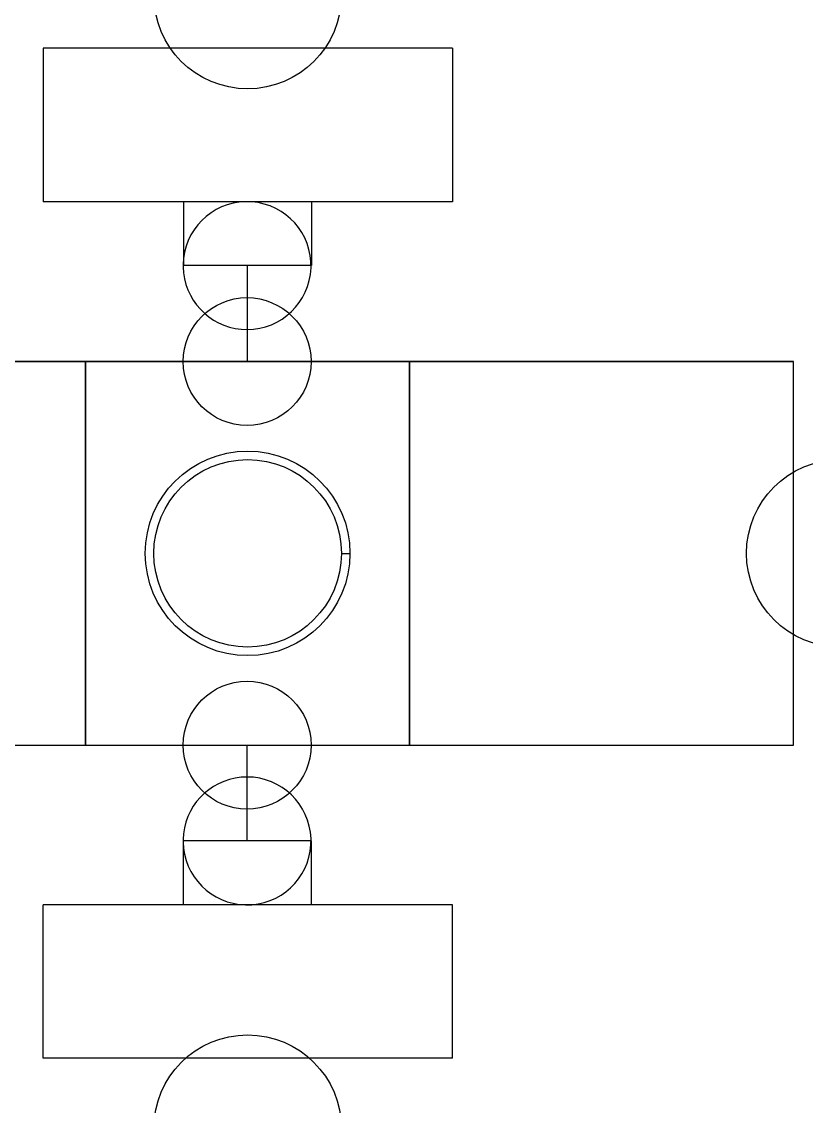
# Model space of a CAD drawing. Header units: millimetres. Extents: x -12.5 to 12.5, y -20 to 24.
# Drawn here: x -2.65 to 6.55, y -6.49 to 6.24 of the extents above; entities that cross this region are included whole.
import ezdxf

# ---------------------------------------------------------------- set-up
doc = ezdxf.new("R2010")
doc.units = ezdxf.units.MM

msp = doc.modelspace()

# ---------------------------------------------------------------- linework, layer by layer
for p, q in [((-2.399, 5.926), (-2.399, 4.126)), ((2.401, 5.926), (-2.399, 5.926)), ((-2.399, 5.926, -5.9), (-2.399, 4.126, -5.9)), ((-2.399, 5.926, -5.9), (-2.399, 5.926)), ((-2.399, 5.926), (-2.399, 4.126)), ((2.401, 5.926), (-2.399, 5.926)), ((-2.399, 5.926, -5.9), (-2.399, 5.926)), ((2.401, 5.926, -5.9), (-2.399, 5.926, -5.9)), ((2.401, 5.926, -5.9), (-2.399, 5.926, -5.9)), ((-2.399, 5.926, -5.9), (-2.399, 4.126, -5.9)), ((2.401, 5.926), (2.401, 4.126)), ((2.401, 5.926, -5.9), (2.401, 5.926)), ((2.401, 5.926, -5.9), (2.401, 4.126, -5.9)), ((2.401, 5.926), (2.401, 4.126)), ((2.401, 5.926, -5.9), (2.401, 5.926)), ((2.401, 5.926, -5.9), (2.401, 4.126, -5.9)), ((-0.751, 4.126), (-2.399, 4.126)), ((-2.399, 4.126, -5.9), (-2.399, 4.126)), ((2.401, 4.126, -5.9), (-2.399, 4.126, -5.9)), ((-2.399, 4.126, -5.9), (-2.399, 4.126)), ((-0.751, 4.126), (-2.399, 4.126)), ((2.401, 4.126, -5.9), (-2.399, 4.126, -5.9)), ((-0.751, 4.126), (-0.751, 3.376)), ((-0.751, 4.126, -5.25), (-0.751, 4.126)), ((0.749, 4.126, -5.25), (-0.751, 4.126, -5.25)), ((-0.751, 4.126, -5.25), (-0.751, 3.376, -5.25)), ((-0.751, 4.126, -5.25), (-0.751, 4.126)), ((-0.751, 4.126), (-0.751, 3.376)), ((0.749, 4.126, -5.25), (-0.751, 4.126, -5.25)), ((-0.751, 4.126, -5.25), (-0.751, 3.376, -5.25)), ((2.401, 4.126), (0.749, 4.126)), ((0.749, 4.126), (0.749, 3.376)), ((2.401, 4.126), (0.749, 4.126)), ((0.749, 4.126, -5.25), (0.749, 4.126)), ((0.749, 4.126, -5.25), (0.749, 3.376, -5.25)), ((0.749, 4.126), (0.749, 3.376)), ((0.749, 4.126, -5.25), (0.749, 4.126)), ((0.749, 4.126, -5.25), (0.749, 3.376, -5.25)), ((2.401, 4.126, -5.9), (2.401, 4.126)), ((2.401, 4.126, -5.9), (2.401, 4.126)), ((0.749, 3.376), (-0.751, 3.376)), ((-0.751, 3.376, -4.417), (-0.751, 3.376)), ((-0.751, 3.376, -4.583), (-0.751, 3.376, -4.417)), ((-0.751, 3.376, -5.25), (-0.751, 3.376, -4.583)), ((0.749, 3.376), (-0.751, 3.376)), ((-0.751, 3.376, -4.417), (-0.751, 3.376)), ((-0.006, 3.376, -5.25), (-0.751, 3.376, -5.25)), ((-0.006, 3.376, -5.25), (-0.751, 3.376, -5.25)), ((-0.751, 3.376, -5.25), (-0.751, 3.376, -4.583)), ((-0.751, 3.376, -4.583), (-0.751, 3.376, -4.417)), ((0.749, 3.376, -5.25), (-0.006, 3.376, -5.25)), ((-0.006, 3.376, -5.25), (-0.006, 2.25, -5.25)), ((-0.006, 3.376, -5.25), (-0.006, 2.25, -5.25)), ((0.749, 3.376, -5.25), (-0.006, 3.376, -5.25)), ((0.749, 3.376, -5.25), (0.749, 3.376)), ((0.749, 3.376, -5.25), (0.749, 3.376)), ((-6.4, 2.25), (-1.9, 2.25)), ((6.4, 2.25, -6.5), (-6.4, 2.25, -6.5)), ((6.4, 2.25, -6.5), (-6.4, 2.25, -6.5)), ((-6.4, 2.25), (-1.9, 2.25)), ((-1.9, -2.25), (-1.9, 2.25)), ((-1.9, 2.25, -2.05), (1.9, 2.25, -2.05)), ((-1.9, 2.25, -2.05), (-1.9, 2.25)), ((-1.9, -2.25), (-1.9, 2.25)), ((-1.9, 2.25, -2.05), (-1.9, 2.25)), ((-1.9, 2.25, -2.05), (-1.9, -2.25, -2.05)), ((-1.9, 2.25, -2.05), (1.9, 2.25, -2.05)), ((-1.9, 2.25, -2.05), (-1.9, -2.25, -2.05)), ((1.9, 2.25), (6.4, 2.25)), ((1.9, -2.25), (1.9, 2.25)), ((1.9, 2.25), (6.4, 2.25)), ((1.9, 2.25, -2.05), (1.9, 2.25)), ((1.9, 2.25, -2.05), (1.9, -2.25, -2.05)), ((1.9, 2.25, -2.05), (1.9, 2.25)), ((1.9, -2.25), (1.9, 2.25)), ((1.9, 2.25, -2.05), (1.9, -2.25, -2.05)), ((6.4, -2.25), (6.4, 2.25)), ((6.4, -2.25, -6.5), (6.4, 2.25, -6.5)), ((6.4, 2.25, -6.5), (6.4, 2.25)), ((6.4, -2.25), (6.4, 2.25)), ((6.4, 2.25, -6.5), (6.4, 2.25)), ((6.4, -2.25, -6.5), (6.4, 2.25, -6.5)), ((-6.4, -2.25), (-1.9, -2.25)), ((-6.4, -2.25, -6.5), (6.4, -2.25, -6.5)), ((-6.4, -2.25, -6.5), (6.4, -2.25, -6.5)), ((-6.4, -2.25), (-1.9, -2.25)), ((-1.9, -2.25, -2.05), (-1.9, -2.25)), ((-1.9, -2.25, -2.05), (-1.9, -2.25)), ((-1.9, -2.25, -2.05), (1.9, -2.25, -2.05)), ((-1.9, -2.25, -2.05), (1.9, -2.25, -2.05)), ((-0.006, -3.374, -5.25), (-0.006, -2.25, -5.25)), ((-0.006, -3.374, -5.25), (-0.006, -2.25, -5.25)), ((1.9, -2.25), (6.4, -2.25)), ((1.9, -2.25, -2.05), (1.9, -2.25)), ((1.9, -2.25), (6.4, -2.25)), ((1.9, -2.25, -2.05), (1.9, -2.25)), ((6.4, -2.25, -6.5), (6.4, -2.25)), ((6.4, -2.25, -6.5), (6.4, -2.25)), ((-0.751, -4.124), (-0.751, -3.374)), ((0.749, -3.374), (-0.751, -3.374)), ((-0.751, -4.124, -5.25), (-0.751, -3.374, -5.25)), ((-0.751, -3.374, -5.25), (-0.751, -3.374, -4.583)), ((-0.751, -3.374, -4.583), (-0.751, -3.374, -4.417)), ((-0.751, -3.374, -4.417), (-0.751, -3.374)), ((-0.751, -4.124), (-0.751, -3.374)), ((0.749, -3.374), (-0.751, -3.374)), ((-0.751, -3.374, -4.417), (-0.751, -3.374)), ((-0.006, -3.374, -5.25), (-0.751, -3.374, -5.25)), ((-0.751, -4.124, -5.25), (-0.751, -3.374, -5.25)), ((-0.751, -3.374, -5.25), (-0.751, -3.374, -4.583)), ((-0.006, -3.374, -5.25), (-0.751, -3.374, -5.25)), ((-0.751, -3.374, -4.583), (-0.751, -3.374, -4.417)), ((0.749, -3.374, -5.25), (-0.006, -3.374, -5.25)), ((0.749, -3.374, -5.25), (-0.006, -3.374, -5.25)), ((0.749, -4.124), (0.749, -3.374)), ((0.749, -3.374, -5.25), (0.749, -3.374)), ((0.749, -4.124, -5.25), (0.749, -3.374, -5.25)), ((0.749, -4.124), (0.749, -3.374)), ((0.749, -3.374, -5.25), (0.749, -3.374)), ((0.749, -4.124, -5.25), (0.749, -3.374, -5.25)), ((-2.399, -5.924), (-2.399, -4.124)), ((-0.751, -4.124), (-2.399, -4.124)), ((-0.751, -4.124), (-2.399, -4.124)), ((-2.399, -4.124, -5.9), (-2.399, -4.124)), ((2.401, -4.124, -5.9), (-2.399, -4.124, -5.9)), ((-2.399, -5.924, -5.9), (-2.399, -4.124, -5.9)), ((-2.399, -4.124, -5.9), (-2.399, -4.124)), ((-2.399, -5.924), (-2.399, -4.124)), ((2.401, -4.124, -5.9), (-2.399, -4.124, -5.9)), ((-2.399, -5.924, -5.9), (-2.399, -4.124, -5.9)), ((-0.751, -4.124, -5.25), (-0.751, -4.124)), ((0.749, -4.124, -5.25), (-0.751, -4.124, -5.25)), ((-0.751, -4.124, -5.25), (-0.751, -4.124)), ((0.749, -4.124, -5.25), (-0.751, -4.124, -5.25)), ((2.401, -4.124), (0.749, -4.124)), ((2.401, -4.124), (0.749, -4.124)), ((0.749, -4.124, -5.25), (0.749, -4.124)), ((0.749, -4.124, -5.25), (0.749, -4.124)), ((2.401, -5.924), (2.401, -4.124)), ((2.401, -4.124, -5.9), (2.401, -4.124)), ((2.401, -5.924, -5.9), (2.401, -4.124, -5.9)), ((2.401, -5.924), (2.401, -4.124)), ((2.401, -4.124, -5.9), (2.401, -4.124)), ((2.401, -5.924, -5.9), (2.401, -4.124, -5.9)), ((2.401, -5.924), (-2.399, -5.924)), ((-2.399, -5.924, -5.9), (-2.399, -5.924)), ((2.401, -5.924, -5.9), (-2.399, -5.924, -5.9)), ((-2.399, -5.924, -5.9), (-2.399, -5.924)), ((2.401, -5.924), (-2.399, -5.924)), ((2.401, -5.924, -5.9), (-2.399, -5.924, -5.9)), ((2.401, -5.924, -5.9), (2.401, -5.924)), ((2.401, -5.924, -5.9), (2.401, -5.924))]:
    msp.add_line(p, q)
for centre, radius in [((0, 6.55, -5), 1.1), ((0, 6.55, -5), 1.1), ((-0.006, 2.25, -4.5), 0.75), ((-0.006, 2.25, -4.5), 0.75), ((0, 0), 1.2), ((0, 0), 1.2), ((0, 0, -1.5), 1.1), ((0, 0, -1.5), 1.1), ((6.95, 0, -5), 1.1), ((6.95, 0, -5), 1.1), ((-0.006, -2.25, -4.5), 0.75), ((-0.006, -2.25, -4.5), 0.75), ((0, -6.75, -5), 1.1), ((0, -6.75, -5), 1.1)]:
    msp.add_circle(centre, radius)
for centre, start, end in [((-0.006, 3.376, -4.5), -90, 173.6272), ((-0.006, 3.376, -4.5), -90, 173.6272), ((-0.006, 3.376, -4.5), 173.6272, 186.3728), ((-0.006, 3.376, -4.5), 173.6272, 186.3728), ((-0.006, 3.376, -4.5), 186.3728, 270), ((-0.006, 3.376, -4.5), 186.3728, 270), ((-0.006, -3.374, -4.5), 186.3728, 450), ((-0.006, -3.374, -4.5), 90, 173.6272), ((-0.006, -3.374, -4.5), 186.3728, 450), ((-0.006, -3.374, -4.5), 90, 173.6272), ((-0.006, -3.374, -4.5), 173.6272, 186.3728), ((-0.006, -3.374, -4.5), 173.6272, 186.3728)]:
    msp.add_arc(centre, 0.75, start, end)
msp.add_open_spline([(1.1, 0, -1.5), (1.2, 0)], degree=1)
msp.add_open_spline([(1.1, 0, -1.5), (1.2, 0)], degree=1)

doc.saveas('drawing.dxf')
